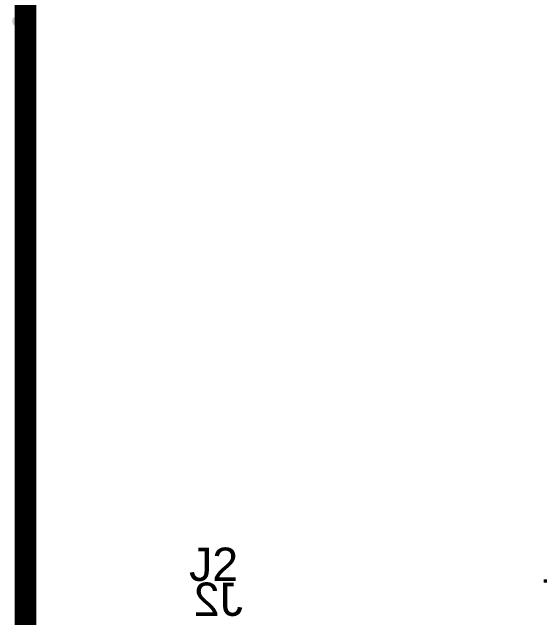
# Model space of a CAD drawing. Header units: millimetres. Extents: x 54 to 247, y 53 to 195.
# Drawn here: x 61.04 to 73.28, y 113.11 to 126.98 of the extents above; entities that cross this region are included whole.
import ezdxf

# ---------------------------------------------------------------- set-up
doc = ezdxf.new("R2010")
doc.units = ezdxf.units.MM
for name, color, linetype in [('BottomOverlay', 54, 'Continuous'), ('Mechanical1', 6, 'Continuous'), ('Mechanical14', 56, 'Continuous'), ('Mechanical6', 56, 'Continuous'), ('PadHoleLayer', 156, 'Continuous'), ('TopSolder', 216, 'Continuous')]:
    doc.layers.add(name, color=color, linetype=linetype)
doc.styles.add('Arial', font='arial.ttf', dxfattribs={"height": 0.2})

msp = doc.modelspace()

# ---------------------------------------------------------------- hatches: boundary and pattern name
at = {"layer": 'Mechanical6'}
h = msp.add_hatch(color=56, dxfattribs=at)
edge = h.paths.add_edge_path()
edge.add_arc((61.163, 126.771), 0.127, 0, 360)
at = {"layer": 'PadHoleLayer'}
h = msp.add_hatch(color=156, dxfattribs=at)
edge = h.paths.add_edge_path()
edge.add_arc((61.163, 126.771), 0.127, 0, 360)
at = {"layer": 'TopSolder'}
msp.add_hatch(color=216, dxfattribs=at).paths.add_polyline_path([(73.203, 113.919), (73.279, 113.919), (73.279, 113.995), (73.203, 113.995)])

# ---------------------------------------------------------------- linework, layer by layer
at = {"layer": 'Mechanical1', "const_width": 0.5}
msp.add_lwpolyline([(61.341, 53.061), (61.341, 177.775)], dxfattribs=at)

# ---------------------------------------------------------------- texts
at = {"layer": 'BottomOverlay', "style": 'Arial', "text_generation_flag": 2}
msp.add_text('J2', height=0.762, dxfattribs=at).set_placement((66.319, 113.157))
at = {"layer": 'Mechanical14', "style": 'Arial'}
msp.add_text('J2', height=0.762, dxfattribs=at).set_placement((65.087, 113.957))

doc.saveas('drawing.dxf')
